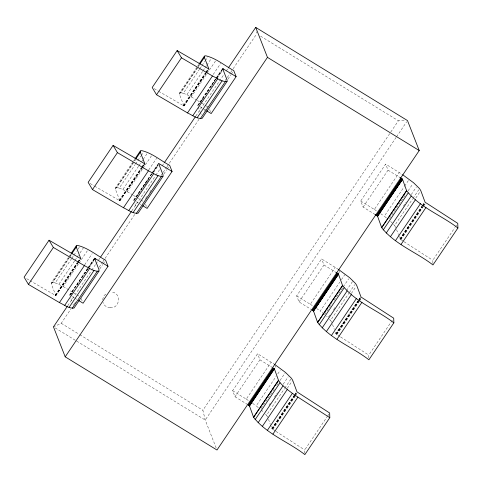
<?xml version="1.0" encoding="UTF-8"?>
<svg xmlns="http://www.w3.org/2000/svg" width="482" height="482" viewBox="0 0 482 482"><rect width="100%" height="100%" fill="white"/><g stroke="black" fill="none" stroke-linecap="round" stroke-linejoin="round"><path stroke-width="0.36" stroke-dasharray="2.41 1.81" d="M29.914 280.578L55.87 295.635L51.339 283.994L51.345 282.735L68.806 256.882M94.605 186.124L119.916 200.801L115.385 189.161L115.391 187.908L133.267 161.434M158.656 91.291L183.961 105.968L179.437 94.327L179.443 93.074L197.319 66.606M102.564 299.671L103.907 295.785L107.064 293.008M69.221 256.267L70.468 254.424M133.683 160.819L134.514 159.59M197.734 65.992L198.566 64.757M51.339 283.994L69.631 256.906M70.047 256.291L71.294 254.442M115.385 189.161L134.092 161.458M134.508 160.843L135.34 159.614M179.437 94.327L198.144 66.624M198.56 66.01L199.391 64.781M51.345 282.735L52.659 282.374L69.294 257.75M69.709 257.135L71.372 254.671M115.391 187.908L116.71 187.54L135.418 159.843M179.443 93.074L180.756 92.713L197.385 68.089M197.801 67.474L199.464 65.01M52.659 282.374L55.195 282.928L71.408 258.918M71.824 258.304L73.487 255.84M73.903 255.225L76.397 251.532M78.06 249.067L79.307 247.224M116.71 187.54L119.247 188.094L135.044 164.699M135.46 164.085L140.865 156.084M141.28 155.469L143.359 152.39M180.756 92.713L183.293 93.261L199.506 69.251M199.922 68.637L201.584 66.179M202 65.558L204.91 61.25M205.326 60.636L207.82 56.942M55.195 282.928L58.78 284.35L74.577 260.961M74.993 260.346L76.656 257.882M77.072 257.268L78.319 255.418M79.982 252.96L83.308 248.031M119.247 188.094L122.826 189.522L138.623 166.127M139.039 165.513L141.118 162.434M141.533 161.819L142.78 159.976M143.196 159.355L146.944 153.818M183.293 93.261L186.877 94.689L202.675 71.3M203.091 70.679L204.754 68.221M205.169 67.607L206.417 65.757M206.832 65.142L211.405 58.37M55.099 295.339L77.138 262.714M77.554 262.1L79.632 259.021M119.15 200.512L141.6 167.272M142.015 166.652L143.678 164.193M183.196 105.679L205.23 73.053M205.645 72.439L207.308 69.974M55.376 295.49L77.409 262.865M77.825 262.25L79.488 259.792M119.428 200.663L141.461 168.037M141.877 167.423L143.955 164.344M183.473 105.829L205.507 73.204M205.922 72.589L207.585 70.125M55.611 295.599L77.644 262.973M78.06 262.353L79.723 259.894M119.657 200.765L141.69 168.14M142.106 167.525L144.184 164.446M183.702 105.932L205.742 73.306M206.157 72.692L208.236 69.613M55.779 295.647L80.819 258.629M119.825 200.813L144.865 163.796M183.871 105.98L208.911 68.962M55.87 295.635L79.982 259.931M119.916 200.801L142.78 166.947M143.196 166.326L144.859 163.868M183.961 105.968L206.001 73.342M206.417 72.728L208.495 69.649M58.78 284.35L63.166 286.561L78.548 263.787M78.964 263.166L87.278 250.857M122.826 189.522L127.212 191.728L142.594 168.953M143.009 168.338L151.746 155.409M186.877 94.689L191.264 96.894L206.645 74.12M207.061 73.505L215.791 60.575M84.687 264.775L92.17 253.695M148.733 169.941L156.632 158.247M213.195 74.493L220.684 63.413M94.496 258.171L69.553 295.171L70.432 295.46L72.927 291.767M158.542 163.41L133.598 200.277L134.478 200.626M222.594 68.51L197.644 105.51L198.271 105.642L204.091 97.027M69.757 295.117L87.634 268.649M88.049 268.034L93.87 259.412M133.803 200.283L151.679 173.815M152.095 173.201L157.915 164.585M197.849 105.456L215.725 78.982M216.141 78.367L221.545 70.366M69.944 295.195L87.82 268.721M88.236 268.106L94.056 259.491M133.99 200.361L151.866 173.894M152.282 173.273L157.686 165.272M198.036 105.528L215.918 79.06M216.334 78.445L221.738 70.438M70.173 295.309L73.083 291.001M76.825 285.458L79.735 281.151M82.229 277.457L88.049 268.842M88.465 268.221L93.87 260.22M134.219 200.476L137.551 195.553M137.966 194.939L149.607 177.701M153.348 172.158L157.921 165.386M205.754 94.562L208.664 90.255M211.158 86.561L216.147 79.175M216.563 78.56L221.967 70.559M89.556 267.142L94.129 260.37M144.871 185.239L148.197 180.31M153.601 172.309L158.59 164.922M200.193 103.335L204.35 97.177M217.653 77.475L222.226 70.709M67.781 305.648L91.381 270.715M91.803 270.089L95.593 264.473M96.014 263.853L98.123 260.732M98.545 260.105L99.81 258.238M131.833 210.821L155.427 175.882M155.849 175.255L159.644 169.64M162.169 165.898L163.856 163.404M195.879 115.987L223.69 74.812M226.215 71.065L227.902 68.571M75.228 340.232L53.46 326.862L61.226 323.295L70.92 308.944M74.288 303.955L75.975 301.461M99.153 267.142L102.521 262.154M102.943 261.527L104.63 259.033M105.052 258.412L134.966 214.11M145.504 198.518L147.185 196.017M149.715 192.276L151.402 189.781M161.09 175.43L162.777 172.936M163.199 172.315L166.567 167.32M166.989 166.7L199.012 119.283M204.495 111.173L207.863 106.179M225.136 80.602L226.823 78.102M227.245 77.481L230.197 73.113M230.619 72.487L232.722 69.372M233.143 68.745L256.743 33.806M99.828 268.848L102.738 264.54M103.154 263.919L104.817 261.461M163.874 174.014L166.784 169.706M167.2 169.092L168.863 166.627M227.926 79.181L230.836 74.873M231.252 74.258L233.33 71.179M216.159 447.923L205.23 420.045L202.886 410.266L390.39 132.628M390.812 132.008L398.397 120.777L405.392 120.621M396.114 137.418L205.23 420.045L75.873 340.623M396.529 136.798L406.645 121.826M247.736 404.627L234.993 396.758L232.619 390.697L257.563 353.758L274.011 364.006M312.426 310.191L299.039 301.925L296.665 295.864L321.608 258.93L338.057 269.179M375.195 214.568L363.085 207.091L360.711 201.03L385.654 164.097L402.108 174.345M234.993 396.758L259.937 359.819L257.563 353.758M299.039 301.925L323.982 264.992L321.608 258.93M363.085 207.091L388.034 170.158L385.654 164.097M232.619 390.697L246.254 399.114L271.197 362.181M296.665 295.864L310.306 304.287L335.249 267.347M360.711 201.03L374.351 209.453L399.295 172.52M275.011 367.32L275.843 366.085M338.647 273.101L339.894 271.258M258.358 407.621L256.183 405.898L276.138 376.352M277.801 373.887L280.295 370.194M324.031 314.083L320.235 311.065L339.774 282.133M341.437 279.668L344.763 274.746M386.45 217.96L384.281 216.231L404.235 186.685M404.651 186.07L408.808 179.913M274.246 389.034L260.527 409.351L264.052 412.532M276.74 385.341L278.403 382.883M280.066 380.418L285.055 373.032M324.579 314.517L332.062 303.437M334.14 300.358L342.871 287.435M343.286 286.814L348.691 278.813M389.456 218.454L406.085 193.83M408.164 190.752L412.737 183.985M269.04 405.145L270.703 402.681M274.445 397.138L277.355 392.83M283.175 384.214L288.164 376.828M329.76 315.234L328.097 317.698L326.591 316.337M333.508 309.697L335.171 307.233M346.395 290.616L352.631 281.38M403.374 206.248L406.284 201.934M411.273 194.547L416.261 187.161M267.751 417.237L266.516 415.219L284.392 388.751M284.808 388.137L291.044 378.9M331.797 322.41L330.562 320.391L348.86 293.303M349.275 292.688L354.68 284.687M395.849 227.576L394.613 225.558L412.49 199.09M412.905 198.47L418.725 189.854M287.29 388.305L292.279 380.919M351.342 293.478L355.915 286.706M415.803 198.03L419.961 191.872M275.324 431.004L271.8 428.516L295.912 392.806M339.997 336.581L335.852 333.683L360.795 296.749M403.416 241.343L399.897 238.849L424.009 203.145M271.884 428.637L293.918 396.011M294.333 395.397L295.996 392.932M335.93 333.803L358.379 300.563M358.795 299.949L360.458 297.484M399.976 238.976L422.009 206.35M422.425 205.73L424.088 203.271M272.041 428.799L296.153 393.095M336.087 333.966L358.536 300.726M358.951 300.111L360.199 298.268M400.132 239.138L422.172 206.513M422.587 205.898L424.666 202.82M272.264 428.992L294.713 395.752M295.129 395.138L296.376 393.288M336.309 334.159L358.343 301.533M358.759 300.919L360.422 298.454M400.355 239.331L422.389 206.706M422.804 206.085L424.883 203.012M272.529 429.197L294.562 396.572M294.978 395.957L296.641 393.493M336.575 334.363L359.03 301.123M359.445 300.509L361.108 298.045M400.626 239.53L422.66 206.905M423.076 206.29L424.738 203.832M272.824 429.396L296.936 393.692M336.87 334.562L358.903 301.937M359.319 301.322L361.398 298.244M400.916 239.729L423.365 206.489M423.78 205.874L425.443 203.41M304.817 453.279L304.72 449.953L327.17 416.707M327.585 416.093L328.832 414.249M368.844 357.777L368.766 355.12L392.878 319.415M432.914 263.612L432.812 260.286L454.851 227.661M455.267 227.046L456.514 225.202M110.143 307.775C120.319 308.745 121.723 292.038 111.185 292.086M110.143 307.775C106.944 307.637 103.781 305.522 102.931 302.347M191.264 96.894L196.15 99.732M127.212 191.728L132.104 194.565M63.166 286.561L72.481 292.116M154.132 88.646L158.006 90.917M90.086 183.473L93.96 185.745M26.685 278.686L29.269 280.199M260.587 36.168L398.397 120.777M197.415 100.509L200.578 102.449M201.211 102.841L204.374 104.781M205.007 105.166L207.537 106.721M199.789 106.57L202.32 108.125M202.952 108.51L204.85 109.679M133.369 195.343L135.9 196.897M136.533 197.283L140.322 199.614M140.955 200L143.485 201.554M136.376 201.789L140.804 204.507M73.113 292.502L76.276 294.442M76.909 294.833L78.807 295.996M72.33 296.623L74.228 297.786M74.861 298.177L76.752 299.34M61.226 323.295L79.175 334.315M79.813 334.707L202.886 410.266M388.034 170.158L400.144 177.635M323.982 264.992L336.093 272.469M259.937 359.819L272.685 367.694M404.043 241.747L432.812 260.286M340.623 336.978L368.766 355.12M275.951 431.408L304.72 449.953M374.351 209.453L376.599 210.917M310.306 304.287L313.113 306.112M246.254 399.114L249.067 400.946M380.629 213.616L384.281 216.231M316.584 308.444L320.235 311.065M252.532 403.277L256.183 405.898M390.637 221.503L392.149 222.865M393.625 224.479L394.613 225.558M329.58 319.313L330.562 320.391M265.528 414.146L266.516 415.219M209.592 109.516L210.646 112.21M198.18 106.871L200.048 111.637M200.313 112.318L201.38 115.035M145.546 204.35L146.335 206.368M134.936 203.747L136.002 206.465M81.229 298.509L82.289 301.202M70.884 298.575L71.951 301.298M73.017 304.022L73.553 305.383M396.608 229.691L398.379 234.62M398.632 235.324L399.897 238.849M332.556 324.519L334.327 329.453M335.339 332.267L335.846 333.677M268.51 419.352L270.282 424.287M270.535 424.985L271.8 428.51M256.4 31.667L256.629 33.095"/><path stroke-width="0.72" d="M108.022 266.287L94.496 258.171L99.033 269.812L98.937 271.155L73.993 308.088C68.679 308.649 64.034 304.678 59.425 302.576L28.426 284.404L24.1 277.174L49.044 240.235L80.813 258.695L76.283 247.055L76.289 245.802L77.608 245.44C88.019 247.862 96.43 255.237 105.648 260.226L108.022 266.287L83.079 303.22L78.65 300.503M172.074 171.459L158.542 163.344L163.079 174.978L162.982 176.322L138.039 213.255C132.725 213.815 128.079 209.851 123.476 207.742L92.472 189.571L88.146 182.341L113.095 145.407L144.859 163.868L140.328 152.228L140.34 150.974L141.654 150.607C152.065 153.029 160.476 160.404 169.694 165.398L172.074 171.459L147.124 208.393L142.702 205.675M236.12 76.626L222.594 68.51L227.124 80.145L227.034 81.488L202.085 118.421C196.777 118.982 192.131 115.017 187.522 112.909L156.523 94.737L152.198 87.507L177.141 50.574L208.911 69.034L204.38 57.394L204.386 56.141L205.7 55.773C216.117 58.195 224.528 65.57 233.746 70.565L236.12 76.626L211.176 113.559L206.748 110.842M28.426 284.404L53.369 247.471L49.044 240.235M92.472 189.571L117.421 152.637L113.095 145.407M156.523 94.737L181.467 57.804L177.141 50.574M71.3 253.189L76.289 245.802M134.93 158.976L140.34 150.974M198.982 64.142L204.386 56.141M71.71 253.827L76.283 247.055M135.755 159L140.328 152.228M199.807 64.166L204.38 57.394M59.425 302.576L84.374 265.642C88.977 267.745 93.622 271.715 98.937 271.155M123.476 207.742L148.42 170.809C153.023 172.918 157.674 176.882 162.982 176.322M187.522 112.909L212.466 75.975C217.075 78.084 221.72 82.048 227.034 81.488M222.383 69.944L223.214 68.709M94.544 259.756L95.376 258.521M64.666 305.437L89.61 268.498M128.712 210.604L153.662 173.671M192.764 115.77L217.707 78.837M67.359 306.275L53.46 326.862L65.203 356.831L216.978 450.013L419.232 150.547L407.489 120.578L255.713 27.396L228.323 67.95M100.648 256.984L131.411 211.441M164.278 162.777L195.457 116.614M69.077 307.402L94.02 270.468M133.122 212.574L158.066 175.635M197.168 117.741L222.112 80.807M72.27 308.311L97.219 271.378M136.322 213.484L161.265 176.545M200.367 118.65L225.311 81.717M65.203 356.831L267.456 57.364L255.713 27.396M393.854 322.838C377.328 310.04 355.686 302.328 342.545 285.477L338.503 274.21L337.37 273.252L312.426 310.191L313.553 311.143L317.602 322.416C330.736 339.268 352.378 346.974 368.905 359.777L393.854 322.838L393.71 318.186L361.03 297.033L356.746 285.471L355.511 283.452L349.522 277.584L338.623 269.54M376.472 215.358L401.416 178.424L402.548 179.376L406.597 190.649C419.732 207.501 441.373 215.207 457.9 228.01L432.957 264.943C416.418 252.158 394.824 244.434 381.66 227.612L377.605 216.31L375.195 214.568M248.64 405.193L273.589 368.26L273.318 368.085L248.375 405.019L249.507 405.977L253.556 417.243C266.691 434.095 288.332 441.801 304.859 454.604L329.802 417.671L329.664 413.014L296.984 391.866L292.695 380.304L291.459 378.286L285.471 372.417L274.571 364.374M312.691 310.36L337.635 273.427M376.737 215.532L401.681 178.593M248.899 405.374L273.842 368.441L273.589 368.26M312.945 310.547L337.894 273.613M376.996 215.713L401.94 178.78M249.128 405.561L273.842 368.441M313.173 310.727L338.117 273.794M377.225 215.894L402.169 178.961M249.315 405.724L274.071 368.622M313.36 310.896L338.304 273.963M377.406 216.063L402.356 179.129M249.441 405.868L274.258 368.79M313.493 311.035L338.436 274.101M377.539 216.201L402.482 179.268M249.507 405.977L274.385 368.935M313.553 311.143L338.503 274.21M377.605 216.31L402.548 179.376M278.512 380.34L253.568 417.273L278.524 380.37L274.451 369.037M317.614 322.44L342.545 285.477M381.66 227.612L406.597 190.649M317.638 322.5L342.569 285.537M381.684 227.667L406.615 190.703M255.105 419.653L280.054 382.72L278.536 380.4M319.156 324.82L344.1 287.887M383.202 229.986L408.146 193.053M258.099 422.762L283.048 385.829L280.054 382.72M322.151 327.929L347.094 290.995M386.196 233.101L411.14 196.168M262.322 426.407L287.266 389.468L283.048 385.829M326.368 331.574L351.312 294.641M390.414 236.74L415.363 199.807M267.42 430.275L292.363 393.342L287.266 389.468M331.465 335.442L356.409 298.509M395.511 240.608L420.455 203.675M272.963 434.047L297.906 397.114L329.802 417.671M337.008 339.22L361.952 302.28M401.06 244.386L426.004 207.453M181.467 57.804L212.466 75.975M117.421 152.637L148.42 170.809M53.369 247.471L84.374 265.642M267.456 57.364L419.232 150.547M400.144 177.635L401.416 178.424M336.093 272.469L337.37 273.252M402.669 174.713L413.568 182.75L419.557 188.625L420.792 190.643L425.082 202.205L457.761 223.353L457.9 228.01M292.363 393.342L297.906 397.114"/></g></svg>
